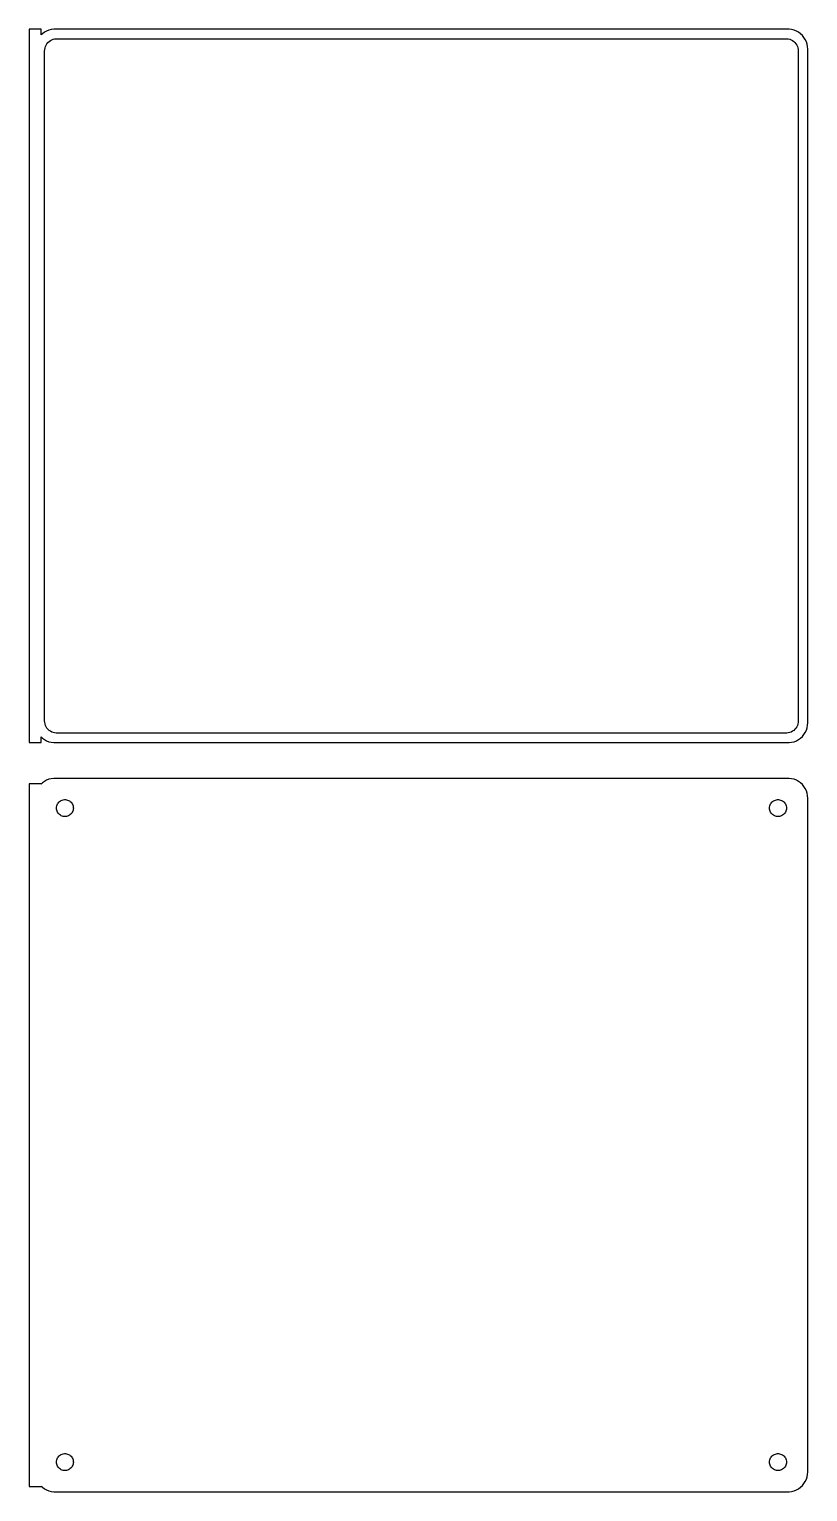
# Model space of a CAD drawing. Header units: metres. Extents: x -99 to 98, y 288 to 657.
import ezdxf

# ---------------------------------------------------------------- set-up
doc = ezdxf.new("R2010")
doc.units = ezdxf.units.M

msp = doc.modelspace()

# ---------------------------------------------------------------- linework, layer by layer
for p, q in [((-96, 656.979), (-99, 656.979)), ((-99, 656.979), (-99, 477.021)), ((-96, 655.559), (-96, 656.979)), ((-93.4369, 656.911), (-94.0451, 656.755)), ((-92.8139, 656.99), (-93.4369, 656.911)), ((92.8139, 656.99), (-92.8139, 656.99)), ((93.4369, 656.911), (92.8139, 656.99)), ((94.0451, 656.755), (93.4369, 656.911)), ((-95.6871, 655.853), (-96, 655.559)), ((-95.1791, 656.222), (-95.6871, 655.853)), ((-94.6289, 656.524), (-95.1791, 656.222)), ((-94.7279, 653), (-94.5184, 653.33)), ((-94.0451, 656.755), (-94.6289, 656.524)), ((-94.5184, 653.33), (-94.2692, 653.631)), ((-94.2692, 653.631), (-93.9843, 653.899)), ((-93.9843, 653.899), (-93.668, 654.128)), ((-93.668, 654.128), (-93.3254, 654.317)), ((-93.3254, 654.317), (-92.9619, 654.461)), ((-92.9619, 654.461), (-92.5833, 654.558)), ((-92.5833, 654.558), (-92.1955, 654.607)), ((-92.1955, 654.607), (92.1955, 654.607)), ((92.1955, 654.607), (92.5833, 654.558)), ((92.5833, 654.558), (92.9619, 654.461)), ((92.9619, 654.461), (93.3254, 654.317)), ((93.3254, 654.317), (93.668, 654.128)), ((93.668, 654.128), (93.9843, 653.899)), ((93.9843, 653.899), (94.2692, 653.631)), ((94.6289, 656.524), (94.0451, 656.755)), ((94.2692, 653.631), (94.5184, 653.33)), ((94.5184, 653.33), (94.7279, 653)), ((95.1791, 656.222), (94.6289, 656.524)), ((95.6871, 655.853), (95.1791, 656.222)), ((96.1448, 655.423), (95.6871, 655.853)), ((96.5451, 654.939), (96.1448, 655.423)), ((96.8815, 654.409), (96.5451, 654.939)), ((97.1489, 653.841), (96.8815, 654.409)), ((97.3429, 653.243), (97.1489, 653.841)), ((97.4606, 652.627), (97.3429, 653.243)), ((-95.1129, 651.5), (-95.0884, 651.89)), ((-95.1129, 482.5), (-95.1129, 651.5)), ((-95.0884, 651.89), (-95.0151, 652.274)), ((-95.0151, 652.274), (-94.8943, 652.646)), ((-94.8943, 652.646), (-94.7279, 653)), ((94.7279, 653), (94.8943, 652.646)), ((94.8943, 652.646), (95.0151, 652.274)), ((95.0151, 652.274), (95.0884, 651.89)), ((95.0884, 651.89), (95.1129, 651.5)), ((95.1129, 651.5), (95.1129, 482.5)), ((97.5, 652), (97.4606, 652.627)), ((97.5, 482), (97.5, 652)), ((-95.0884, 482.11), (-95.1129, 482.5)), ((-95.0151, 481.726), (-95.0884, 482.11)), ((-94.8943, 481.354), (-95.0151, 481.726)), ((-94.7279, 481), (-94.8943, 481.354)), ((-94.5184, 480.67), (-94.7279, 481)), ((-94.2692, 480.369), (-94.5184, 480.67)), ((-93.9843, 480.101), (-94.2692, 480.369)), ((-93.668, 479.872), (-93.9843, 480.101)), ((-93.3254, 479.683), (-93.668, 479.872)), ((-92.9619, 479.539), (-93.3254, 479.683)), ((93.3254, 479.683), (92.9619, 479.539)), ((93.668, 479.872), (93.3254, 479.683)), ((93.9843, 480.101), (93.668, 479.872)), ((94.2692, 480.369), (93.9843, 480.101)), ((94.5184, 480.67), (94.2692, 480.369)), ((94.7279, 481), (94.5184, 480.67)), ((94.8943, 481.354), (94.7279, 481)), ((95.0151, 481.726), (94.8943, 481.354)), ((95.0884, 482.11), (95.0151, 481.726)), ((95.1129, 482.5), (95.0884, 482.11)), ((96.8815, 479.591), (97.1489, 480.159)), ((97.1489, 480.159), (97.3429, 480.757)), ((97.3429, 480.757), (97.4606, 481.373)), ((97.4606, 481.373), (97.5, 482)), ((-99, 477.021), (-96, 477.021)), ((-96, 477.021), (-96, 478.441)), ((-96, 478.441), (-95.6871, 478.147)), ((-95.6871, 478.147), (-95.1791, 477.778)), ((-95.1791, 477.778), (-94.6289, 477.476)), ((-94.6289, 477.476), (-94.0451, 477.245)), ((-94.0451, 477.245), (-93.4369, 477.089)), ((-93.4369, 477.089), (-92.8139, 477.01)), ((-92.5833, 479.442), (-92.9619, 479.539)), ((-92.8139, 477.01), (92.8139, 477.01)), ((-92.1955, 479.393), (-92.5833, 479.442)), ((92.1955, 479.393), (-92.1955, 479.393)), ((92.5833, 479.442), (92.1955, 479.393)), ((92.9619, 479.539), (92.5833, 479.442)), ((92.8139, 477.01), (93.4369, 477.089)), ((93.4369, 477.089), (94.0451, 477.245)), ((94.0451, 477.245), (94.6289, 477.476)), ((94.6289, 477.476), (95.1791, 477.778)), ((95.1791, 477.778), (95.6871, 478.147)), ((95.6871, 478.147), (96.1448, 478.577)), ((96.1448, 478.577), (96.5451, 479.061)), ((96.5451, 479.061), (96.8815, 479.591)), ((-96, 466.653), (-99, 466.653)), ((-99, 466.653), (-99, 289.347)), ((-95.6871, 466.853), (-96, 466.559)), ((-96, 466.559), (-96, 466.653)), ((-95.1791, 467.222), (-95.6871, 466.853)), ((-94.6289, 467.524), (-95.1791, 467.222)), ((-94.0451, 467.755), (-94.6289, 467.524)), ((-93.4369, 467.911), (-94.0451, 467.755)), ((-92.8139, 467.99), (-93.4369, 467.911)), ((92.8139, 467.99), (-92.8139, 467.99)), ((93.4369, 467.911), (92.8139, 467.99)), ((94.0451, 467.755), (93.4369, 467.911)), ((94.6289, 467.524), (94.0451, 467.755)), ((95.1791, 467.222), (94.6289, 467.524)), ((95.6871, 466.853), (95.1791, 467.222)), ((96.1448, 466.423), (95.6871, 466.853)), ((96.5451, 465.939), (96.1448, 466.423)), ((96.8815, 465.409), (96.5451, 465.939)), ((97.1489, 464.841), (96.8815, 465.409)), ((-92.0682, 461.031), (-91.9853, 461.286)), ((-91.9853, 461.286), (-91.8712, 461.529)), ((-91.8712, 461.529), (-91.7275, 461.755)), ((-91.7275, 461.755), (-91.5566, 461.962)), ((-91.5566, 461.962), (-91.3611, 462.145)), ((-91.3611, 462.145), (-91.1441, 462.303)), ((-91.1441, 462.303), (-90.9092, 462.432)), ((-90.9092, 462.432), (-90.6598, 462.531)), ((-90.6598, 462.531), (-90.4001, 462.597)), ((-90.4001, 462.597), (-90.1341, 462.631)), ((-90.1341, 462.631), (-89.8659, 462.631)), ((-89.8659, 462.631), (-89.5999, 462.597)), ((-89.5999, 462.597), (-89.3401, 462.531)), ((-89.3401, 462.531), (-89.0908, 462.432)), ((-89.0908, 462.432), (-88.8559, 462.303)), ((-88.8559, 462.303), (-88.6389, 462.145)), ((-88.6389, 462.145), (-88.4434, 461.962)), ((-88.4434, 461.962), (-88.2725, 461.755)), ((-88.2725, 461.755), (-88.1288, 461.529)), ((-88.1288, 461.529), (-88.0146, 461.286)), ((-88.0146, 461.286), (-87.9318, 461.031)), ((87.9318, 461.031), (88.0146, 461.286)), ((88.0146, 461.286), (88.1288, 461.529)), ((88.1288, 461.529), (88.2725, 461.755)), ((88.2725, 461.755), (88.4434, 461.962)), ((88.4434, 461.962), (88.6389, 462.145)), ((88.6389, 462.145), (88.8559, 462.303)), ((88.8559, 462.303), (89.0908, 462.432)), ((89.0908, 462.432), (89.3401, 462.531)), ((89.3401, 462.531), (89.5999, 462.597)), ((89.5999, 462.597), (89.8659, 462.631)), ((89.8659, 462.631), (90.1341, 462.631)), ((90.1341, 462.631), (90.4001, 462.597)), ((90.4001, 462.597), (90.6598, 462.531)), ((90.6598, 462.531), (90.9092, 462.432)), ((90.9092, 462.432), (91.1441, 462.303)), ((91.1441, 462.303), (91.3611, 462.145)), ((91.3611, 462.145), (91.5566, 461.962)), ((91.5566, 461.962), (91.7275, 461.755)), ((91.7275, 461.755), (91.8712, 461.529)), ((91.8712, 461.529), (91.9853, 461.286)), ((91.9853, 461.286), (92.0682, 461.031)), ((97.3429, 464.243), (97.1489, 464.841)), ((97.4606, 463.627), (97.3429, 464.243)), ((97.5, 463), (97.4606, 463.627)), ((97.5, 293), (97.5, 463)), ((-92.1353, 460.5), (-92.1185, 460.768)), ((-92.1185, 460.232), (-92.1353, 460.5)), ((-92.1185, 460.768), (-92.0682, 461.031)), ((-92.0682, 459.969), (-92.1185, 460.232)), ((-91.9853, 459.714), (-92.0682, 459.969)), ((-91.8712, 459.471), (-91.9853, 459.714)), ((-91.7275, 459.245), (-91.8712, 459.471)), ((-91.5566, 459.038), (-91.7275, 459.245)), ((-91.3611, 458.855), (-91.5566, 459.038)), ((-91.1441, 458.697), (-91.3611, 458.855)), ((-90.9092, 458.568), (-91.1441, 458.697)), ((-90.6598, 458.469), (-90.9092, 458.568)), ((-90.4001, 458.403), (-90.6598, 458.469)), ((-90.1341, 458.369), (-90.4001, 458.403)), ((-89.8659, 458.369), (-90.1341, 458.369)), ((-89.5999, 458.403), (-89.8659, 458.369)), ((-89.3401, 458.469), (-89.5999, 458.403)), ((-89.0908, 458.568), (-89.3401, 458.469)), ((-88.8559, 458.697), (-89.0908, 458.568)), ((-88.6389, 458.855), (-88.8559, 458.697)), ((-88.4434, 459.038), (-88.6389, 458.855)), ((-88.2725, 459.245), (-88.4434, 459.038)), ((-88.1288, 459.471), (-88.2725, 459.245)), ((-88.0146, 459.714), (-88.1288, 459.471)), ((-87.9318, 459.969), (-88.0146, 459.714)), ((-87.9318, 461.031), (-87.8815, 460.768)), ((-87.8815, 460.232), (-87.9318, 459.969)), ((-87.8815, 460.768), (-87.8647, 460.5)), ((-87.8647, 460.5), (-87.8815, 460.232)), ((87.8647, 460.5), (87.8815, 460.768)), ((87.8815, 460.232), (87.8647, 460.5)), ((87.8815, 460.768), (87.9318, 461.031)), ((87.9318, 459.969), (87.8815, 460.232)), ((88.0146, 459.714), (87.9318, 459.969)), ((88.1288, 459.471), (88.0146, 459.714)), ((88.2725, 459.245), (88.1288, 459.471)), ((88.4434, 459.038), (88.2725, 459.245)), ((88.6389, 458.855), (88.4434, 459.038)), ((88.8559, 458.697), (88.6389, 458.855)), ((89.0908, 458.568), (88.8559, 458.697)), ((89.3401, 458.469), (89.0908, 458.568)), ((89.5999, 458.403), (89.3401, 458.469)), ((89.8659, 458.369), (89.5999, 458.403)), ((90.1341, 458.369), (89.8659, 458.369)), ((90.4001, 458.403), (90.1341, 458.369)), ((90.6598, 458.469), (90.4001, 458.403)), ((90.9092, 458.568), (90.6598, 458.469)), ((91.1441, 458.697), (90.9092, 458.568)), ((91.3611, 458.855), (91.1441, 458.697)), ((91.5566, 459.038), (91.3611, 458.855)), ((91.7275, 459.245), (91.5566, 459.038)), ((91.8712, 459.471), (91.7275, 459.245)), ((91.9853, 459.714), (91.8712, 459.471)), ((92.0682, 459.969), (91.9853, 459.714)), ((92.0682, 461.031), (92.1185, 460.768)), ((92.1185, 460.232), (92.0682, 459.969)), ((92.1185, 460.768), (92.1353, 460.5)), ((92.1353, 460.5), (92.1185, 460.232)), ((-92.1353, 295.5), (-92.1185, 295.768)), ((-92.1185, 295.232), (-92.1353, 295.5)), ((-92.1185, 295.768), (-92.0682, 296.031)), ((-92.0682, 294.969), (-92.1185, 295.232)), ((-92.0682, 296.031), (-91.9853, 296.286)), ((-91.9853, 296.286), (-91.8712, 296.529)), ((-91.8712, 296.529), (-91.7275, 296.755)), ((-91.7275, 296.755), (-91.5566, 296.962)), ((-91.5566, 296.962), (-91.3611, 297.145)), ((-91.3611, 297.145), (-91.1441, 297.303)), ((-91.1441, 297.303), (-90.9092, 297.432)), ((-90.9092, 297.432), (-90.6598, 297.531)), ((-90.6598, 297.531), (-90.4001, 297.597)), ((-90.4001, 297.597), (-90.1341, 297.631)), ((-90.1341, 297.631), (-89.8659, 297.631)), ((-89.8659, 297.631), (-89.5999, 297.597)), ((-89.5999, 297.597), (-89.3401, 297.531)), ((-89.3401, 297.531), (-89.0908, 297.432)), ((-89.0908, 297.432), (-88.8559, 297.303)), ((-88.8559, 297.303), (-88.6389, 297.145)), ((-88.6389, 297.145), (-88.4434, 296.962)), ((-88.4434, 296.962), (-88.2725, 296.755)), ((-88.2725, 296.755), (-88.1288, 296.529)), ((-88.1288, 296.529), (-88.0146, 296.286)), ((-88.0146, 296.286), (-87.9318, 296.031)), ((-87.9318, 296.031), (-87.8815, 295.768)), ((-87.8815, 295.232), (-87.9318, 294.969)), ((-87.8815, 295.768), (-87.8647, 295.5)), ((-87.8647, 295.5), (-87.8815, 295.232)), ((87.8647, 295.5), (87.8815, 295.768)), ((87.8815, 295.232), (87.8647, 295.5)), ((87.8815, 295.768), (87.9318, 296.031)), ((87.9318, 294.969), (87.8815, 295.232)), ((87.9318, 296.031), (88.0146, 296.286)), ((88.0146, 296.286), (88.1288, 296.529)), ((88.1288, 296.529), (88.2725, 296.755)), ((88.2725, 296.755), (88.4434, 296.962)), ((88.4434, 296.962), (88.6389, 297.145)), ((88.6389, 297.145), (88.8559, 297.303)), ((88.8559, 297.303), (89.0908, 297.432)), ((89.0908, 297.432), (89.3401, 297.531)), ((89.3401, 297.531), (89.5999, 297.597)), ((89.5999, 297.597), (89.8659, 297.631)), ((89.8659, 297.631), (90.1341, 297.631)), ((90.1341, 297.631), (90.4001, 297.597)), ((90.4001, 297.597), (90.6598, 297.531)), ((90.6598, 297.531), (90.9092, 297.432)), ((90.9092, 297.432), (91.1441, 297.303)), ((91.1441, 297.303), (91.3611, 297.145)), ((91.3611, 297.145), (91.5566, 296.962)), ((91.5566, 296.962), (91.7275, 296.755)), ((91.7275, 296.755), (91.8712, 296.529)), ((91.8712, 296.529), (91.9853, 296.286)), ((91.9853, 296.286), (92.0682, 296.031)), ((92.0682, 296.031), (92.1185, 295.768)), ((92.1185, 295.232), (92.0682, 294.969)), ((92.1185, 295.768), (92.1353, 295.5)), ((92.1353, 295.5), (92.1185, 295.232)), ((-91.9853, 294.714), (-92.0682, 294.969)), ((-91.8712, 294.471), (-91.9853, 294.714)), ((-91.7275, 294.245), (-91.8712, 294.471)), ((-91.5566, 294.038), (-91.7275, 294.245)), ((-91.3611, 293.855), (-91.5566, 294.038)), ((-91.1441, 293.697), (-91.3611, 293.855)), ((-90.9092, 293.568), (-91.1441, 293.697)), ((-90.6598, 293.469), (-90.9092, 293.568)), ((-90.4001, 293.403), (-90.6598, 293.469)), ((-90.1341, 293.369), (-90.4001, 293.403)), ((-89.8659, 293.369), (-90.1341, 293.369)), ((-89.5999, 293.403), (-89.8659, 293.369)), ((-89.3401, 293.469), (-89.5999, 293.403)), ((-89.0908, 293.568), (-89.3401, 293.469)), ((-88.8559, 293.697), (-89.0908, 293.568)), ((-88.6389, 293.855), (-88.8559, 293.697)), ((-88.4434, 294.038), (-88.6389, 293.855)), ((-88.2725, 294.245), (-88.4434, 294.038)), ((-88.1288, 294.471), (-88.2725, 294.245)), ((-88.0146, 294.714), (-88.1288, 294.471)), ((-87.9318, 294.969), (-88.0146, 294.714)), ((88.0146, 294.714), (87.9318, 294.969)), ((88.1288, 294.471), (88.0146, 294.714)), ((88.2725, 294.245), (88.1288, 294.471)), ((88.4434, 294.038), (88.2725, 294.245)), ((88.6389, 293.855), (88.4434, 294.038)), ((88.8559, 293.697), (88.6389, 293.855)), ((89.0908, 293.568), (88.8559, 293.697)), ((89.3401, 293.469), (89.0908, 293.568)), ((89.5999, 293.403), (89.3401, 293.469)), ((89.8659, 293.369), (89.5999, 293.403)), ((90.1341, 293.369), (89.8659, 293.369)), ((90.4001, 293.403), (90.1341, 293.369)), ((90.6598, 293.469), (90.4001, 293.403)), ((90.9092, 293.568), (90.6598, 293.469)), ((91.1441, 293.697), (90.9092, 293.568)), ((91.3611, 293.855), (91.1441, 293.697)), ((91.5566, 294.038), (91.3611, 293.855)), ((91.7275, 294.245), (91.5566, 294.038)), ((91.8712, 294.471), (91.7275, 294.245)), ((91.9853, 294.714), (91.8712, 294.471)), ((92.0682, 294.969), (91.9853, 294.714)), ((97.1489, 291.159), (97.3429, 291.757)), ((97.3429, 291.757), (97.4606, 292.373)), ((97.4606, 292.373), (97.5, 293)), ((-99, 289.347), (-96, 289.347)), ((-96, 289.347), (-96, 289.441)), ((-96, 289.441), (-95.6871, 289.147)), ((-95.6871, 289.147), (-95.1791, 288.778)), ((-95.1791, 288.778), (-94.6289, 288.476)), ((-94.6289, 288.476), (-94.0451, 288.245)), ((-94.0451, 288.245), (-93.4369, 288.089)), ((-93.4369, 288.089), (-92.8139, 288.01)), ((-92.8139, 288.01), (92.8139, 288.01)), ((92.8139, 288.01), (93.4369, 288.089)), ((93.4369, 288.089), (94.0451, 288.245)), ((94.0451, 288.245), (94.6289, 288.476)), ((94.6289, 288.476), (95.1791, 288.778)), ((95.1791, 288.778), (95.6871, 289.147)), ((95.6871, 289.147), (96.1448, 289.577)), ((96.1448, 289.577), (96.5451, 290.061)), ((96.5451, 290.061), (96.8815, 290.591)), ((96.8815, 290.591), (97.1489, 291.159))]:
    msp.add_line(p, q)

doc.saveas('drawing.dxf')
